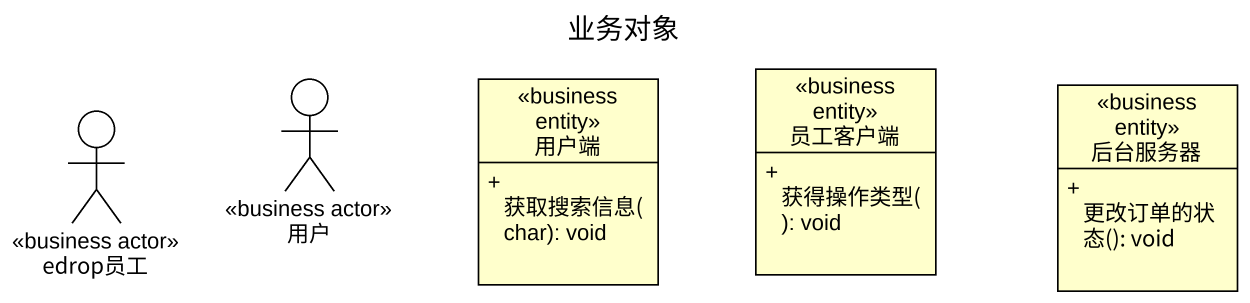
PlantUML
@startuml
title 业务对象
allowmixing
hide circle
hide empty members
skinparam classAttributeIconSize 0
class 员工客户端 <<business entity>> {
  + 获得操作类型(): void
}
actor edrop员工 <<business actor>>
actor 用户 <<business actor>>
class 用户端 <<business entity>> {
  + 获取搜索信息(char): void
}
class 后台服务器 <<business entity>> {
  + 更改订单的状态(): void
}
@enduml
